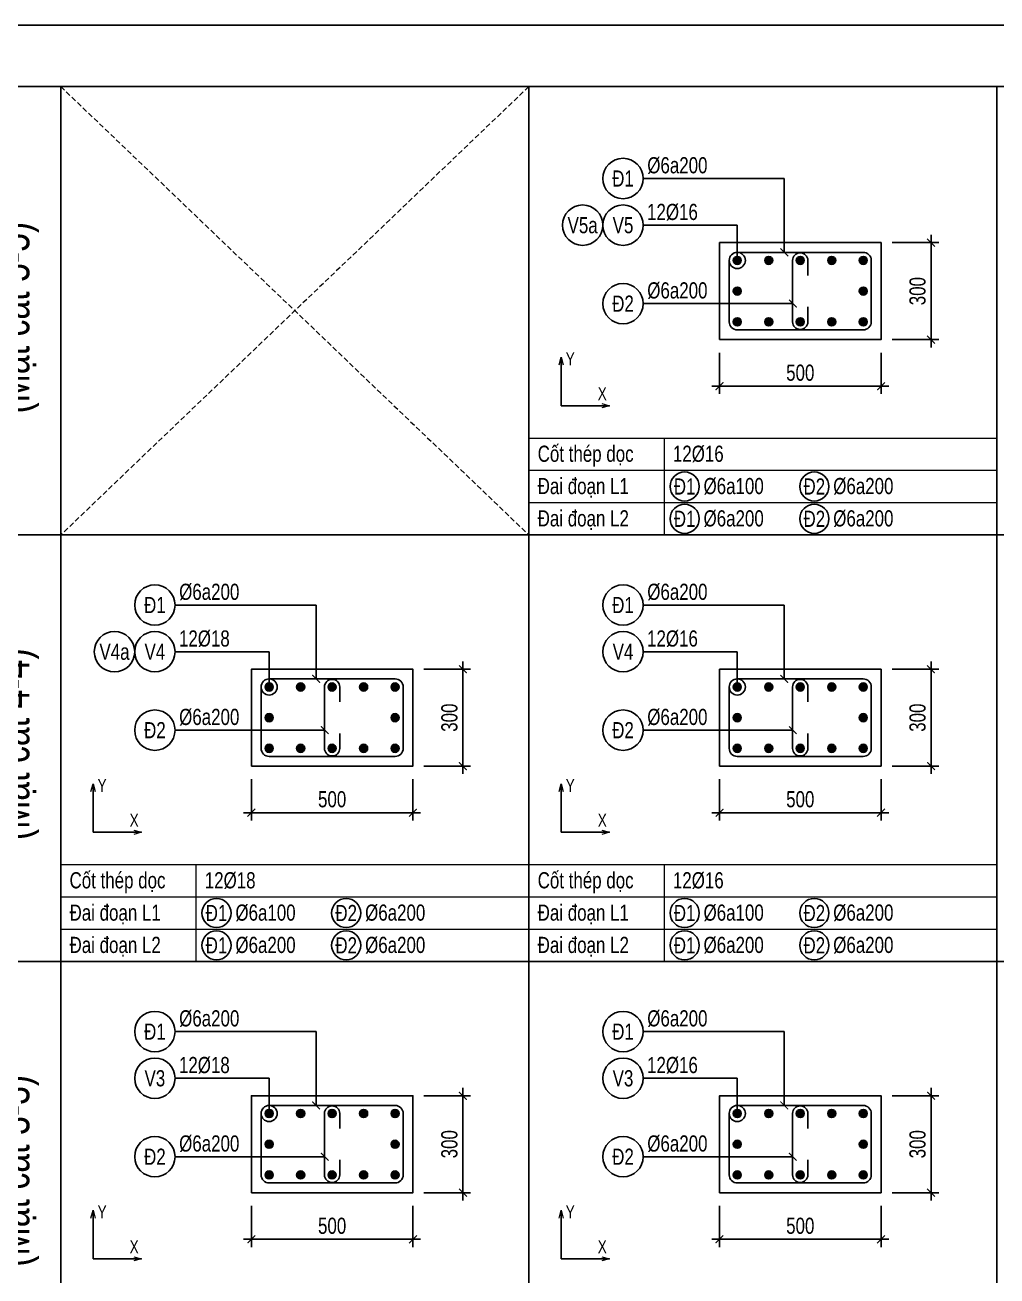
# Model space of a CAD drawing. Extents: x -165145 to 691808, y -202842 to 311040.
# Drawn here: x 344984 to 347993, y -45429 to -41558 of the extents above; entities that cross this region are included whole.
import ezdxf
from ezdxf.enums import TextEntityAlignment as Align

# ---------------------------------------------------------------- set-up
doc = ezdxf.new("R2010")
doc.units = 0
doc.header["$LTSCALE"] = 10
doc.header["$MEASUREMENT"] = 0
doc.linetypes.add('HIDDEN', pattern=[2.3807, 1.587, -0.7937])
doc.layers.get('0').update_dxf_attribs({"linetype": 'CONTINUOUS'})
doc.layers.get('Defpoints').update_dxf_attribs({"color": 5, "linetype": 'CONTINUOUS'})
for name, color, linetype in [('GE_KC_BORDER', 7, 'CONTINUOUS'), ('GE_KC_CHI', 1, 'CONTINUOUS'), ('GE_KC_SNODE', 6, 'CONTINUOUS'), ('GE_KC_STEEL', 6, 'CONTINUOUS'), ('GE_KC_TEXT_BIG', 4, 'CONTINUOUS'), ('GE_KC_TEXT_TK', 4, 'CONTINUOUS')]:
    doc.layers.add(name, color=color, linetype=linetype)
for name, color, linetype, lineweight in [('GE_KC_DIM', 1, 'CONTINUOUS', 20), ('GE_KC_NETKHUAT', 9, 'HIDDEN', 20), ('GE_KC_NETMANH', 8, 'CONTINUOUS', 20), ('GE_KC_TEXT', 4, 'CONTINUOUS', 20)]:
    doc.layers.add(name, color=color, linetype=linetype, lineweight=lineweight)
doc.styles.add('GE_KC-Arial', font='arial.ttf', dxfattribs={"width": 0.75})
doc.styles.add('GE_KC_TEXT', font='arial.ttf', dxfattribs={"width": 0.8})
doc.dimstyles.new('GE_KC_DIM20', dxfattribs={"dimscale": 20, "dimtxt": 2.5, "dimasz": 1.2, "dimexe": 1.2, "dimexo": 0, "dimgap": 0.8, "dimtad": 1, "dimdec": 0, "dimzin": 1, "dimdsep": 46, "dimtxsty": 'GE_KC-Arial', "dimblk": 'ARCHTICK', "dimcen": 1.2, "dimdle": 1.2, "dimclrd": 1, "dimclre": 1, "dimclrt": 4, "dimadec": 0, "dimazin": 0, "dimtfac": 1, "dimtdec": 0, "dimtix": 1, "dimtmove": 2, "dimatfit": 3, "dimfxl": 0.15, "dimtvp": 0.833333, "dimtolj": 1, "dimtzin": 0, "dimarcsym": 0})

# ---------------------------------------------------------------- blocks, each defined once
blk = doc.blocks.new('_Open30')
at = {"color": 0, "linetype": 'ByBlock', "lineweight": -2}
for p, q in [((-1, 0.27), (0, 0)), ((0, 0), (-1, -0.27)), ((0, 0), (-1, 0))]:
    blk.add_line(p, q, dxfattribs=at)
blk = doc.blocks.new('TOADO')
at = {"layer": 'GE_KC_BORDER'}
for p in [(0, 150), (150, 0)]:
    blk.add_line(p, (0, 0), dxfattribs=at)
at = {"layer": 'GE_KC_DIM', "xscale": 24, "yscale": 24, "zscale": 24, "rotation": 90}
blk.add_blockref('_Open30', (0, 150), dxfattribs=at)
at = {"layer": 'GE_KC_DIM', "xscale": 24, "yscale": 24, "zscale": 24}
blk.add_blockref('_Open30', (150, 0), dxfattribs=at)
at = {"layer": 'GE_KC_TEXT', "style": 'GE_KC_TEXT', "width": 0.75}
for s, p in [('Y', (14.1, 125)), ('X', (113.3, 17.1))]:
    blk.add_text(s, height=40, dxfattribs=at).set_placement(p)
blk = doc.blocks.new('CT COT-01')
for points in [[(4327.7, 18130.8), (5076.4, 18130.8), (5076.4, 11361.5), (4327.7, 11361.5)], [(4327.7, 14661.5), (5076.4, 14661.5), (5076.4, 11361.5), (4327.7, 11361.5)], [(4327.7, 11361.5), (5076.4, 11361.5), (5076.4, 8061.5), (4327.7, 8061.5)]]:
    blk.add_lwpolyline(points, close=True)
at = {"layer": 'GE_KC_TEXT_BIG', "style": 'GE_KC_TEXT', "width": 0.75}
for s, p in [('(Mặt cắt 5-5)', (4833.4, 16342.5)), ('(Mặt cắt 4-4)', (4833.4, 13042.5)), ('(Mặt cắt 3-3)', (4833.4, 9742.5))]:
    blk.add_text(s, height=250, rotation=90, dxfattribs=at).set_placement(p, align=Align.CENTER)
blk = doc.blocks.new('GE_KC_SNODE_ L1')
at = {"layer": 'GE_KC_SNODE'}
blk.add_hatch(color=0, dxfattribs=at).paths.add_polyline_path([(12.5, 0, 1), (-12.5, 0, 1)])
at = {"layer": 'GE_KC_SNODE', "color": 0}
blk.add_circle((0, 0), 12.5, dxfattribs=at)
blk = doc.blocks.new('_ArchTick')
at = {"color": 0, "linetype": 'ByBlock', "const_width": 0.15}
blk.add_lwpolyline([(-0.5, -0.5), (0.5, 0.5)], dxfattribs=at)
blk = doc.blocks.new('*D1042')
at = {"layer": 'Defpoints', "color": 0, "transparency": 16777216}
for p in [(345684.6, -45212.1), (346184.6, -45212.1), (345684.6, -45315.7)]:
    blk.add_point(p, dxfattribs=at)
at = {"layer": 'GE_KC_DIM', "color": 1, "lineweight": -2, "transparency": 16777216}
for p, q in [((345684.6, -45212.1), (345684.6, -45339.7)), ((346184.6, -45212.1), (346184.6, -45339.7)), ((346208.6, -45315.7), (345660.6, -45315.7))]:
    blk.add_line(p, q, dxfattribs=at)
at = {"layer": 'GE_KC_DIM', "color": 1, "lineweight": -2, "transparency": 16777216, "xscale": 24, "yscale": 24, "zscale": 24, "rotation": 180}
blk.add_blockref('_ArchTick', (345684.6, -45315.7), dxfattribs=at)
at = {"layer": 'GE_KC_DIM', "color": 1, "lineweight": -2, "transparency": 16777216, "xscale": 24, "yscale": 24, "zscale": 24}
blk.add_blockref('_ArchTick', (346184.6, -45315.7), dxfattribs=at)
at = {"layer": 'GE_KC_DIM', "color": 4, "transparency": 16777216, "insert": (345934.6, -45274.2), "char_height": 50, "attachment_point": 5, "style": 'GE_KC-Arial'}
blk.add_mtext('\\A1;500', dxfattribs=at)
blk = doc.blocks.new('*D1043')
at = {"layer": 'Defpoints', "color": 0, "transparency": 16777216}
for p in [(346218.8, -44871.5), (346339.4, -44871.5), (346218.8, -45171.5)]:
    blk.add_point(p, dxfattribs=at)
at = {"layer": 'GE_KC_DIM', "color": 1, "lineweight": -2, "transparency": 16777216}
for p, q in [((346339.4, -45195.5), (346339.4, -44847.5)), ((346218.8, -44871.5), (346363.4, -44871.5)), ((346218.8, -45171.5), (346363.4, -45171.5))]:
    blk.add_line(p, q, dxfattribs=at)
at = {"layer": 'GE_KC_DIM', "color": 1, "lineweight": -2, "transparency": 16777216, "xscale": 24, "yscale": 24, "zscale": 24}
for p, rotation in [((346339.4, -44871.5), 90), ((346339.4, -45171.5), 270)]:
    blk.add_blockref('_ArchTick', p, dxfattribs=dict(at, rotation=rotation))
at = {"layer": 'GE_KC_DIM', "color": 4, "transparency": 16777216, "insert": (346297.8, -45021.5), "char_height": 50, "attachment_point": 5, "rotation": 90, "style": 'GE_KC-Arial'}
blk.add_mtext('\\A1;300', dxfattribs=at)
blk = doc.blocks.new('*D1044')
at = {"layer": 'Defpoints', "color": 0, "transparency": 16777216}
for p in [(345684.6, -43892.1), (346184.6, -43892.1), (345684.6, -43995.7)]:
    blk.add_point(p, dxfattribs=at)
at = {"layer": 'GE_KC_DIM', "color": 1, "lineweight": -2, "transparency": 16777216}
for p, q in [((345684.6, -43892.1), (345684.6, -44019.7)), ((346184.6, -43892.1), (346184.6, -44019.7)), ((346208.6, -43995.7), (345660.6, -43995.7))]:
    blk.add_line(p, q, dxfattribs=at)
at = {"layer": 'GE_KC_DIM', "color": 1, "lineweight": -2, "transparency": 16777216, "xscale": 24, "yscale": 24, "zscale": 24, "rotation": 180}
blk.add_blockref('_ArchTick', (345684.6, -43995.7), dxfattribs=at)
at = {"layer": 'GE_KC_DIM', "color": 1, "lineweight": -2, "transparency": 16777216, "xscale": 24, "yscale": 24, "zscale": 24}
blk.add_blockref('_ArchTick', (346184.6, -43995.7), dxfattribs=at)
at = {"layer": 'GE_KC_DIM', "color": 4, "transparency": 16777216, "insert": (345934.6, -43954.2), "char_height": 50, "attachment_point": 5, "style": 'GE_KC-Arial'}
blk.add_mtext('\\A1;500', dxfattribs=at)
blk = doc.blocks.new('*D1045')
at = {"layer": 'Defpoints', "color": 0, "transparency": 16777216}
for p in [(346218.8, -43551.5), (346339.4, -43551.5), (346218.8, -43851.5)]:
    blk.add_point(p, dxfattribs=at)
at = {"layer": 'GE_KC_DIM', "color": 1, "lineweight": -2, "transparency": 16777216}
for p, q in [((346218.8, -43551.5), (346363.4, -43551.5)), ((346339.4, -43875.5), (346339.4, -43527.5)), ((346218.8, -43851.5), (346363.4, -43851.5))]:
    blk.add_line(p, q, dxfattribs=at)
at = {"layer": 'GE_KC_DIM', "color": 1, "lineweight": -2, "transparency": 16777216, "xscale": 24, "yscale": 24, "zscale": 24}
for p, rotation in [((346339.4, -43551.5), 90), ((346339.4, -43851.5), 270)]:
    blk.add_blockref('_ArchTick', p, dxfattribs=dict(at, rotation=rotation))
at = {"layer": 'GE_KC_DIM', "color": 4, "transparency": 16777216, "insert": (346297.8, -43701.5), "char_height": 50, "attachment_point": 5, "rotation": 90, "style": 'GE_KC-Arial'}
blk.add_mtext('\\A1;300', dxfattribs=at)
blk = doc.blocks.new('*D1247')
at = {"layer": 'Defpoints', "color": 0, "transparency": 16777216}
for p in [(347133.9, -45212.1), (347633.9, -45212.1), (347133.9, -45315.7)]:
    blk.add_point(p, dxfattribs=at)
at = {"layer": 'GE_KC_DIM', "color": 1, "lineweight": -2, "transparency": 16777216}
for p, q in [((347133.9, -45212.1), (347133.9, -45339.7)), ((347633.9, -45212.1), (347633.9, -45339.7)), ((347657.9, -45315.7), (347109.9, -45315.7))]:
    blk.add_line(p, q, dxfattribs=at)
at = {"layer": 'GE_KC_DIM', "color": 1, "lineweight": -2, "transparency": 16777216, "xscale": 24, "yscale": 24, "zscale": 24, "rotation": 180}
blk.add_blockref('_ArchTick', (347133.9, -45315.7), dxfattribs=at)
at = {"layer": 'GE_KC_DIM', "color": 1, "lineweight": -2, "transparency": 16777216, "xscale": 24, "yscale": 24, "zscale": 24}
blk.add_blockref('_ArchTick', (347633.9, -45315.7), dxfattribs=at)
at = {"layer": 'GE_KC_DIM', "color": 4, "transparency": 16777216, "insert": (347383.9, -45274.2), "char_height": 50, "attachment_point": 5, "style": 'GE_KC-Arial'}
blk.add_mtext('\\A1;500', dxfattribs=at)
blk = doc.blocks.new('*D1248')
at = {"layer": 'Defpoints', "color": 0, "transparency": 16777216}
for p in [(347668.1, -44871.5), (347788.7, -44871.5), (347668.1, -45171.5)]:
    blk.add_point(p, dxfattribs=at)
at = {"layer": 'GE_KC_DIM', "color": 1, "lineweight": -2, "transparency": 16777216}
for p, q in [((347788.7, -45195.5), (347788.7, -44847.5)), ((347668.1, -44871.5), (347812.7, -44871.5)), ((347668.1, -45171.5), (347812.7, -45171.5))]:
    blk.add_line(p, q, dxfattribs=at)
at = {"layer": 'GE_KC_DIM', "color": 1, "lineweight": -2, "transparency": 16777216, "xscale": 24, "yscale": 24, "zscale": 24}
for p, rotation in [((347788.7, -44871.5), 90), ((347788.7, -45171.5), 270)]:
    blk.add_blockref('_ArchTick', p, dxfattribs=dict(at, rotation=rotation))
at = {"layer": 'GE_KC_DIM', "color": 4, "transparency": 16777216, "insert": (347747.1, -45021.5), "char_height": 50, "attachment_point": 5, "rotation": 90, "style": 'GE_KC-Arial'}
blk.add_mtext('\\A1;300', dxfattribs=at)
blk = doc.blocks.new('*D1249')
at = {"layer": 'Defpoints', "color": 0, "transparency": 16777216}
for p in [(347133.9, -43892.1), (347633.9, -43892.1), (347133.9, -43995.7)]:
    blk.add_point(p, dxfattribs=at)
at = {"layer": 'GE_KC_DIM', "color": 1, "lineweight": -2, "transparency": 16777216}
for p, q in [((347133.9, -43892.1), (347133.9, -44019.7)), ((347633.9, -43892.1), (347633.9, -44019.7)), ((347657.9, -43995.7), (347109.9, -43995.7))]:
    blk.add_line(p, q, dxfattribs=at)
at = {"layer": 'GE_KC_DIM', "color": 1, "lineweight": -2, "transparency": 16777216, "xscale": 24, "yscale": 24, "zscale": 24, "rotation": 180}
blk.add_blockref('_ArchTick', (347133.9, -43995.7), dxfattribs=at)
at = {"layer": 'GE_KC_DIM', "color": 1, "lineweight": -2, "transparency": 16777216, "xscale": 24, "yscale": 24, "zscale": 24}
blk.add_blockref('_ArchTick', (347633.9, -43995.7), dxfattribs=at)
at = {"layer": 'GE_KC_DIM', "color": 4, "transparency": 16777216, "insert": (347383.9, -43954.2), "char_height": 50, "attachment_point": 5, "style": 'GE_KC-Arial'}
blk.add_mtext('\\A1;500', dxfattribs=at)
blk = doc.blocks.new('*D1250')
at = {"layer": 'Defpoints', "color": 0, "transparency": 16777216}
for p in [(347668.1, -43551.5), (347788.7, -43551.5), (347668.1, -43851.5)]:
    blk.add_point(p, dxfattribs=at)
at = {"layer": 'GE_KC_DIM', "color": 1, "lineweight": -2, "transparency": 16777216}
for p, q in [((347668.1, -43551.5), (347812.7, -43551.5)), ((347788.7, -43875.5), (347788.7, -43527.5)), ((347668.1, -43851.5), (347812.7, -43851.5))]:
    blk.add_line(p, q, dxfattribs=at)
at = {"layer": 'GE_KC_DIM', "color": 1, "lineweight": -2, "transparency": 16777216, "xscale": 24, "yscale": 24, "zscale": 24}
for p, rotation in [((347788.7, -43551.5), 90), ((347788.7, -43851.5), 270)]:
    blk.add_blockref('_ArchTick', p, dxfattribs=dict(at, rotation=rotation))
at = {"layer": 'GE_KC_DIM', "color": 4, "transparency": 16777216, "insert": (347747.1, -43701.5), "char_height": 50, "attachment_point": 5, "rotation": 90, "style": 'GE_KC-Arial'}
blk.add_mtext('\\A1;300', dxfattribs=at)
blk = doc.blocks.new('*D1251')
at = {"layer": 'Defpoints', "color": 0, "transparency": 16777216}
for p in [(347133.9, -42572.1), (347633.9, -42572.1), (347133.9, -42675.7)]:
    blk.add_point(p, dxfattribs=at)
at = {"layer": 'GE_KC_DIM', "color": 1, "lineweight": -2, "transparency": 16777216}
for p, q in [((347133.9, -42572.1), (347133.9, -42699.7)), ((347633.9, -42572.1), (347633.9, -42699.7)), ((347657.9, -42675.7), (347109.9, -42675.7))]:
    blk.add_line(p, q, dxfattribs=at)
at = {"layer": 'GE_KC_DIM', "color": 1, "lineweight": -2, "transparency": 16777216, "xscale": 24, "yscale": 24, "zscale": 24, "rotation": 180}
blk.add_blockref('_ArchTick', (347133.9, -42675.7), dxfattribs=at)
at = {"layer": 'GE_KC_DIM', "color": 1, "lineweight": -2, "transparency": 16777216, "xscale": 24, "yscale": 24, "zscale": 24}
blk.add_blockref('_ArchTick', (347633.9, -42675.7), dxfattribs=at)
at = {"layer": 'GE_KC_DIM', "color": 4, "transparency": 16777216, "insert": (347383.9, -42634.2), "char_height": 50, "attachment_point": 5, "style": 'GE_KC-Arial'}
blk.add_mtext('\\A1;500', dxfattribs=at)
blk = doc.blocks.new('*D1252')
at = {"layer": 'Defpoints', "color": 0, "transparency": 16777216}
for p in [(347668.1, -42231.5), (347788.7, -42231.5), (347668.1, -42531.5)]:
    blk.add_point(p, dxfattribs=at)
at = {"layer": 'GE_KC_DIM', "color": 1, "lineweight": -2, "transparency": 16777216}
for p, q in [((347668.1, -42231.5), (347812.7, -42231.5)), ((347788.7, -42555.5), (347788.7, -42207.5)), ((347668.1, -42531.5), (347812.7, -42531.5))]:
    blk.add_line(p, q, dxfattribs=at)
at = {"layer": 'GE_KC_DIM', "color": 1, "lineweight": -2, "transparency": 16777216, "xscale": 24, "yscale": 24, "zscale": 24}
for p, rotation in [((347788.7, -42231.5), 90), ((347788.7, -42531.5), 270)]:
    blk.add_blockref('_ArchTick', p, dxfattribs=dict(at, rotation=rotation))
at = {"layer": 'GE_KC_DIM', "color": 4, "transparency": 16777216, "insert": (347747.1, -42381.5), "char_height": 50, "attachment_point": 5, "rotation": 90, "style": 'GE_KC-Arial'}
blk.add_mtext('\\A1;300', dxfattribs=at)

msp = doc.modelspace()

# ---------------------------------------------------------------- linework, layer by layer
for points in [[(345094.34807, -41748.3228), (346543.65346, -41748.3228), (346543.65346, -43136.02535), (345094.34807, -43136.02535)], [(346543.65346, -41748.3228), (347992.95885, -41748.3228), (347992.95885, -43136.02535), (346543.65346, -43136.02535)], [(347992.95885, -41748.3228), (349442.26424, -41748.3228), (349442.26424, -43136.02535), (347992.95885, -43136.02535)], [(345094.34807, -43136.02535), (346543.65346, -43136.02535), (346543.65346, -44456.02535), (345094.34807, -44456.02535)], [(346543.65346, -43136.02535), (347992.95885, -43136.02535), (347992.95885, -44456.02535), (346543.65346, -44456.02535)], [(347992.95885, -43136.02535), (349442.26424, -43136.02535), (349442.26424, -44456.02535), (347992.95885, -44456.02535)], [(345094.34807, -44456.02535), (346543.65346, -44456.02535), (346543.65346, -45776.02535), (345094.34807, -45776.02535)], [(346543.65346, -44456.02535), (347992.95885, -44456.02535), (347992.95885, -45776.02535), (346543.65346, -45776.02535)]]:
    msp.add_lwpolyline(points, close=True)
at = {"layer": 'Defpoints'}
msp.add_lwpolyline([(342822.50782, -41557.97767), (351878.75782, -41557.97767), (351878.75782, -49091.72767), (342822.50782, -49091.72767)], close=True, dxfattribs=at)
at = {"layer": 'GE_KC_BORDER'}
for points in [[(347133.87346, -42531.45725), (347633.87346, -42531.45725), (347633.87346, -42231.45725), (347133.87346, -42231.45725)], [(345684.56807, -43851.45725), (346184.56807, -43851.45725), (346184.56807, -43551.45725), (345684.56807, -43551.45725)], [(347133.87346, -43851.45725), (347633.87346, -43851.45725), (347633.87346, -43551.45725), (347133.87346, -43551.45725)], [(345684.56807, -45171.45725), (346184.56807, -45171.45725), (346184.56807, -44871.45725), (345684.56807, -44871.45725)], [(347133.87346, -45171.45725), (347633.87346, -45171.45725), (347633.87346, -44871.45725), (347133.87346, -44871.45725)]]:
    msp.add_lwpolyline(points, close=True, dxfattribs=at)
at = {"layer": 'GE_KC_CHI'}
for p, q in [((346897.62654, -42177.39701), (347188.87346, -42177.39701)), ((347188.87346, -42286.45725), (347188.87346, -42177.39701)), ((347360.92926, -42420.16365), (346898.2711, -42420.16365)), ((345448.32115, -43497.39701), (345739.56807, -43497.39701)), ((345739.56807, -43606.45725), (345739.56807, -43497.39701)), ((346897.62654, -43497.39701), (347188.87346, -43497.39701)), ((347188.87346, -43606.45725), (347188.87346, -43497.39701)), ((345911.62387, -43740.16365), (345448.96571, -43740.16365)), ((347360.92926, -43740.16365), (346898.2711, -43740.16365)), ((345448.32115, -44817.39701), (345739.56807, -44817.39701)), ((345739.56807, -44926.45725), (345739.56807, -44817.39701)), ((346897.62654, -44817.39701), (347188.87346, -44817.39701)), ((347188.87346, -44926.45725), (347188.87346, -44817.39701)), ((345911.62387, -45060.16365), (345448.96571, -45060.16365)), ((347360.92926, -45060.16365), (346898.2711, -45060.16365))]:
    msp.add_line(p, q, dxfattribs=at)
for centre in [(347188.87346, -42286.45725), (345739.56807, -43606.45725), (347188.87346, -43606.45725), (345739.56807, -44926.45725), (347188.87346, -44926.45725)]:
    msp.add_circle(centre, 25, dxfattribs=at)
at = {"layer": 'GE_KC_NETKHUAT'}
for p, q in [((345094.34807, -41748.3228), (346543.65346, -43136.02535)), ((346543.65346, -41748.3228), (345094.34807, -43136.02535))]:
    msp.add_line(p, q, dxfattribs=at)
at = {"layer": 'GE_KC_NETMANH', "color": 8}
for p, q in [((346543.65346, -42836.02535), (347992.95885, -42836.02535)), ((346962.31014, -42836.02535), (346962.31014, -43136.02535)), ((346543.65346, -42936.02535), (347992.95885, -42936.02535)), ((346543.65346, -43036.02535), (347992.95885, -43036.02535)), ((345094.34807, -44156.02535), (346543.65346, -44156.02535)), ((345513.00475, -44156.02535), (345513.00475, -44456.02535)), ((346543.65346, -44156.02535), (347992.95885, -44156.02535)), ((346962.31014, -44156.02535), (346962.31014, -44456.02535)), ((345094.34807, -44256.02535), (346543.65346, -44256.02535)), ((346543.65346, -44256.02535), (347992.95885, -44256.02535)), ((345094.34807, -44356.02535), (346543.65346, -44356.02535)), ((346543.65346, -44356.02535), (347992.95885, -44356.02535))]:
    msp.add_line(p, q, dxfattribs=at)
at = {"layer": 'GE_KC_STEEL'}
for points in [[(347188.87346, -42501.45725), (347578.87346, -42501.45725, 0.4142135624), (347603.87346, -42476.45725), (347603.87346, -42286.45725, 0.4142135624), (347578.87346, -42261.45725), (347188.87346, -42261.45725, 0.4142135624), (347163.87346, -42286.45725), (347163.87346, -42476.45725, 0.4142135624)], [(345739.56807, -43821.45725), (346129.56807, -43821.45725, 0.4142135624), (346154.56807, -43796.45725), (346154.56807, -43606.45725, 0.4142135624), (346129.56807, -43581.45725), (345739.56807, -43581.45725, 0.4142135624), (345714.56807, -43606.45725), (345714.56807, -43796.45725, 0.4142135624)], [(347188.87346, -43821.45725), (347578.87346, -43821.45725, 0.4142135624), (347603.87346, -43796.45725), (347603.87346, -43606.45725, 0.4142135624), (347578.87346, -43581.45725), (347188.87346, -43581.45725, 0.4142135624), (347163.87346, -43606.45725), (347163.87346, -43796.45725, 0.4142135624)], [(345739.56807, -45141.45725), (346129.56807, -45141.45725, 0.4142135624), (346154.56807, -45116.45725), (346154.56807, -44926.45725, 0.4142135624), (346129.56807, -44901.45725), (345739.56807, -44901.45725, 0.4142135624), (345714.56807, -44926.45725), (345714.56807, -45116.45725, 0.4142135624)], [(347188.87346, -45141.45725), (347578.87346, -45141.45725, 0.4142135624), (347603.87346, -45116.45725), (347603.87346, -44926.45725, 0.4142135624), (347578.87346, -44901.45725), (347188.87346, -44901.45725, 0.4142135624), (347163.87346, -44926.45725), (347163.87346, -45116.45725, 0.4142135624)]]:
    msp.add_lwpolyline(points, format="xyb", close=True, dxfattribs=at)
for points in [[(347407.46222, -42332.64919), (347407.46222, -42286.45725, 1), (347360.28471, -42286.45725), (347360.28471, -42476.45725, 1), (347407.46222, -42476.45725), (347407.46222, -42430.26531)], [(345958.15683, -43652.64919), (345958.15683, -43606.45725, 1), (345910.97932, -43606.45725), (345910.97932, -43796.45725, 1), (345958.15683, -43796.45725), (345958.15683, -43750.26531)], [(347407.46222, -43652.64919), (347407.46222, -43606.45725, 1), (347360.28471, -43606.45725), (347360.28471, -43796.45725, 1), (347407.46222, -43796.45725), (347407.46222, -43750.26531)], [(345958.15683, -44972.64919), (345958.15683, -44926.45725, 1), (345910.97932, -44926.45725), (345910.97932, -45116.45725, 1), (345958.15683, -45116.45725), (345958.15683, -45070.26531)], [(347407.46222, -44972.64919), (347407.46222, -44926.45725, 1), (347360.28471, -44926.45725), (347360.28471, -45116.45725, 1), (347407.46222, -45116.45725), (347407.46222, -45070.26531)]]:
    msp.add_lwpolyline(points, format="xyb", dxfattribs=at)
at = {"layer": 'GE_KC_TEXT_TK', "color": 1}
for centre, radius in [((346835.12654, -42032.93133), 62.5), ((346710.12654, -42177.39701), 62.5), ((346835.12654, -42177.39701), 62.5), ((346835.12654, -42420.16365), 62.5), ((347025.91361, -42986.02535), 45), ((347427.38211, -42986.02535), 45), ((347025.91361, -43086.02535), 45), ((347427.38211, -43086.02535), 45), ((345385.82115, -43352.93133), 62.5), ((346835.12654, -43352.93133), 62.5), ((345260.82115, -43497.39701), 62.5), ((345385.82115, -43497.39701), 62.5), ((346835.12654, -43497.39701), 62.5), ((345385.82115, -43740.16365), 62.5), ((346835.12654, -43740.16365), 62.5), ((345576.60822, -44306.02535), 45), ((345978.07672, -44306.02535), 45), ((347025.91361, -44306.02535), 45), ((347427.38211, -44306.02535), 45), ((345576.60822, -44406.02535), 45), ((345978.07672, -44406.02535), 45), ((347025.91361, -44406.02535), 45), ((347427.38211, -44406.02535), 45), ((345385.82115, -44672.93133), 62.5), ((346835.12654, -44672.93133), 62.5), ((345385.82115, -44817.39701), 62.5), ((346835.12654, -44817.39701), 62.5), ((345385.82115, -45060.16365), 62.5), ((346835.12654, -45060.16365), 62.5)]:
    msp.add_circle(centre, radius, dxfattribs=at)

# ---------------------------------------------------------------- block references
at = {"layer": 'GE_KC_BORDER', "xscale": 0.4, "yscale": 0.4, "zscale": 0.4}
msp.add_blockref('CT COT-01', (343063.76927, -49000.64327), dxfattribs=at)
at = {"layer": 'GE_KC_BORDER'}
for p in [(346643.65346, -42736.02535), (345194.34807, -44056.02535), (346643.65346, -44056.02535), (345194.34807, -45376.02535), (346643.65346, -45376.02535)]:
    msp.add_blockref('TOADO', p, dxfattribs=at)
at = {"layer": 'GE_KC_CHI', "xscale": 23.6250000000001, "yscale": 23.6250000000001, "zscale": 23.6250000000001, "rotation": 90}
for p in [(347360.92926, -42420.16365), (345911.62387, -43740.16365), (347360.92926, -43740.16365), (345911.62387, -45060.16365), (347360.92926, -45060.16365)]:
    msp.add_blockref('_ArchTick', p, dxfattribs=at)
at = {"layer": 'GE_KC_SNODE', "xscale": -1}
for p in [(347188.87346, -42286.45725), (347286.37346, -42286.45725), (345739.56807, -43606.45725), (345837.06807, -43606.45725), (347188.87346, -43606.45725), (347286.37346, -43606.45725), (345739.56807, -44926.45725), (345837.06807, -44926.45725), (347188.87346, -44926.45725), (347286.37346, -44926.45725)]:
    msp.add_blockref('GE_KC_SNODE_ L1', p, dxfattribs=at)
at = {"layer": 'GE_KC_SNODE'}
for p in [(347383.87346, -42286.45725), (347481.37346, -42286.45725), (347578.87346, -42286.45725), (345934.56807, -43606.45725), (346032.06807, -43606.45725), (346129.56807, -43606.45725), (347383.87346, -43606.45725), (347481.37346, -43606.45725), (347578.87346, -43606.45725), (345934.56807, -44926.45725), (346032.06807, -44926.45725), (346129.56807, -44926.45725), (347383.87346, -44926.45725), (347481.37346, -44926.45725), (347578.87346, -44926.45725)]:
    msp.add_blockref('GE_KC_SNODE_ L1', p, dxfattribs=at)
at = {"layer": 'GE_KC_SNODE', "rotation": 180}
for p in [(347188.87346, -42381.45725), (347188.87346, -42476.45725), (347286.37346, -42476.45725), (345739.56807, -43701.45725), (347188.87346, -43701.45725), (345739.56807, -43796.45725), (345837.06807, -43796.45725), (347188.87346, -43796.45725), (347286.37346, -43796.45725), (345739.56807, -45021.45725), (347188.87346, -45021.45725), (345739.56807, -45116.45725), (345837.06807, -45116.45725), (347188.87346, -45116.45725), (347286.37346, -45116.45725)]:
    msp.add_blockref('GE_KC_SNODE_ L1', p, dxfattribs=at)
at = {"layer": 'GE_KC_SNODE', "xscale": -1, "rotation": 180}
for p in [(347578.87346, -42381.45725), (347383.87346, -42476.45725), (347481.37346, -42476.45725), (347578.87346, -42476.45725), (346129.56807, -43701.45725), (347578.87346, -43701.45725), (345934.56807, -43796.45725), (346032.06807, -43796.45725), (346129.56807, -43796.45725), (347383.87346, -43796.45725), (347481.37346, -43796.45725), (347578.87346, -43796.45725), (346129.56807, -45021.45725), (347578.87346, -45021.45725), (345934.56807, -45116.45725), (346032.06807, -45116.45725), (346129.56807, -45116.45725), (347383.87346, -45116.45725), (347481.37346, -45116.45725), (347578.87346, -45116.45725)]:
    msp.add_blockref('GE_KC_SNODE_ L1', p, dxfattribs=at)

# ---------------------------------------------------------------- texts
at = {"layer": 'GE_KC_TEXT', "style": 'GE_KC_TEXT', "width": 0.75}
for s, p in [('%%C6a200', (346910.2711, -42016.93133)), ('12%%C16', (346909.62654, -42161.39701)), ('%%C6a200', (346910.2711, -42404.16365)), ('%%C6a200', (345460.96571, -43336.93133)), ('%%C6a200', (346910.2711, -43336.93133)), ('12%%C18', (345460.32115, -43481.39701)), ('12%%C16', (346909.62654, -43481.39701)), ('%%C6a200', (345460.96571, -43724.16365)), ('%%C6a200', (346910.2711, -43724.16365)), ('%%C6a200', (345460.96571, -44656.93133)), ('%%C6a200', (346910.2711, -44656.93133)), ('12%%C18', (345460.32115, -44801.39701)), ('12%%C16', (346909.62654, -44801.39701)), ('%%C6a200', (345460.96571, -45044.16365)), ('%%C6a200', (346910.2711, -45044.16365))]:
    msp.add_text(s, height=50, dxfattribs=at).set_placement(p)
for s, p in [('Cốt thép dọc', (346570.91305, -42884.68854)), ('12%%C16', (346989.56973, -42884.68854)), ('Đai đoạn L1', (346570.91305, -42984.68854)), ('%%C6a100', (347084.484, -42984.68854)), ('%%C6a200', (347485.95249, -42984.68854)), ('Đai đoạn L2', (346570.91305, -43084.68854)), ('%%C6a200', (347084.484, -43084.68854)), ('%%C6a200', (347485.95249, -43084.68854)), ('Cốt thép dọc', (345121.60766, -44204.68854)), ('12%%C18', (345540.26434, -44204.68854)), ('Cốt thép dọc', (346570.91305, -44204.68854)), ('12%%C16', (346989.56973, -44204.68854)), ('Đai đoạn L1', (345121.60766, -44304.68854)), ('%%C6a100', (345635.17861, -44304.68854)), ('%%C6a200', (346036.64711, -44304.68854)), ('Đai đoạn L1', (346570.91305, -44304.68854)), ('%%C6a100', (347084.484, -44304.68854)), ('%%C6a200', (347485.95249, -44304.68854)), ('Đai đoạn L2', (345121.60766, -44404.68854)), ('%%C6a200', (345635.17861, -44404.68854)), ('%%C6a200', (346036.64711, -44404.68854)), ('Đai đoạn L2', (346570.91305, -44404.68854)), ('%%C6a200', (347084.484, -44404.68854)), ('%%C6a200', (347485.95249, -44404.68854))]:
    msp.add_text(s, height=50, dxfattribs=at).set_placement(p, align=Align.MIDDLE_LEFT)
at = {"layer": 'GE_KC_TEXT_TK', "style": 'GE_KC_TEXT', "width": 0.75}
for s, p in [('Đ1', (346835.12654, -42032.93133)), ('V5a', (346710.12654, -42177.39701)), ('V5', (346835.12654, -42177.39701)), ('Đ2', (346835.12654, -42420.16365)), ('Đ1', (347025.91361, -42986.02535)), ('Đ2', (347427.38211, -42986.02535)), ('Đ1', (347025.91361, -43086.02535)), ('Đ2', (347427.38211, -43086.02535)), ('Đ1', (345385.82115, -43352.93133)), ('Đ1', (346835.12654, -43352.93133)), ('V4a', (345260.82115, -43497.39701)), ('V4', (345385.82115, -43497.39701)), ('V4', (346835.12654, -43497.39701)), ('Đ2', (345385.82115, -43740.16365)), ('Đ2', (346835.12654, -43740.16365)), ('Đ1', (345576.60822, -44306.02535)), ('Đ2', (345978.07672, -44306.02535)), ('Đ1', (347025.91361, -44306.02535)), ('Đ2', (347427.38211, -44306.02535)), ('Đ1', (345576.60822, -44406.02535)), ('Đ2', (345978.07672, -44406.02535)), ('Đ1', (347025.91361, -44406.02535)), ('Đ2', (347427.38211, -44406.02535)), ('Đ1', (345385.82115, -44672.93133)), ('Đ1', (346835.12654, -44672.93133)), ('V3', (345385.82115, -44817.39701)), ('V3', (346835.12654, -44817.39701)), ('Đ2', (345385.82115, -45060.16365)), ('Đ2', (346835.12654, -45060.16365))]:
    msp.add_text(s, height=50, dxfattribs=at).set_placement(p, align=Align.MIDDLE_CENTER)

# ---------------------------------------------------------------- dimensions: what is measured, and where the dimension line sits
at = {"layer": 'GE_KC_DIM'}
for base, p1, p2, picture, middle in [((347788.68032, -42231.45725), (347668.10175, -42531.45725), (347668.10175, -42231.45725), '*D1252', (347747.13462, -42381.45725)), ((346339.37493, -43551.45725), (346218.79636, -43851.45725), (346218.79636, -43551.45725), '*D1045', (346297.82923, -43701.45725)), ((347788.68032, -43551.45725), (347668.10175, -43851.45725), (347668.10175, -43551.45725), '*D1250', (347747.13462, -43701.45725)), ((346339.37493, -44871.45725), (346218.79636, -45171.45725), (346218.79636, -44871.45725), '*D1043', (346297.82923, -45021.45725)), ((347788.68032, -44871.45725), (347668.10175, -45171.45725), (347668.10175, -44871.45725), '*D1248', (347747.13462, -45021.45725))]:
    dim = msp.add_linear_dim(base=base, p1=p1, p2=p2, angle=90, dimstyle='GE_KC_DIM20', dxfattribs=at)
    dim.commit()
    dim.dimension.update_dxf_attribs({"geometry": picture, "text_midpoint": middle})
for base, p1, p2, picture, middle in [((347133.87346, -42675.7023), (347633.87346, -42572.10926), (347133.87346, -42572.10926), '*D1251', (347383.87346, -42634.17365)), ((345684.56807, -43995.7023), (346184.56807, -43892.10926), (345684.56807, -43892.10926), '*D1044', (345934.56807, -43954.17365)), ((347133.87346, -43995.7023), (347633.87346, -43892.10926), (347133.87346, -43892.10926), '*D1249', (347383.87346, -43954.17365)), ((345684.56807, -45315.7023), (346184.56807, -45212.10926), (345684.56807, -45212.10926), '*D1042', (345934.56807, -45274.17365)), ((347133.87346, -45315.7023), (347633.87346, -45212.10926), (347133.87346, -45212.10926), '*D1247', (347383.87346, -45274.17365))]:
    dim = msp.add_linear_dim(base=base, p1=p1, p2=p2, dimstyle='GE_KC_DIM20', dxfattribs=at)
    dim.commit()
    dim.dimension.update_dxf_attribs({"geometry": picture, "text_midpoint": middle})

# ---------------------------------------------------------------- leaders
for points in [[(347334.33833, -42261.45725), (347334.33833, -42032.93133), (346898.2711, -42032.93133)], [(345885.03294, -43581.45725), (345885.03294, -43352.93133), (345448.96571, -43352.93133)], [(347334.33833, -43581.45725), (347334.33833, -43352.93133), (346898.2711, -43352.93133)], [(345885.03294, -44901.45725), (345885.03294, -44672.93133), (345448.96571, -44672.93133)], [(347334.33833, -44901.45725), (347334.33833, -44672.93133), (346898.2711, -44672.93133)]]:
    msp.add_leader(points, dimstyle='GE_KC_DIM20', override={"dimldrblk": 'ArchTick'}, dxfattribs=at)

doc.saveas('drawing.dxf')
